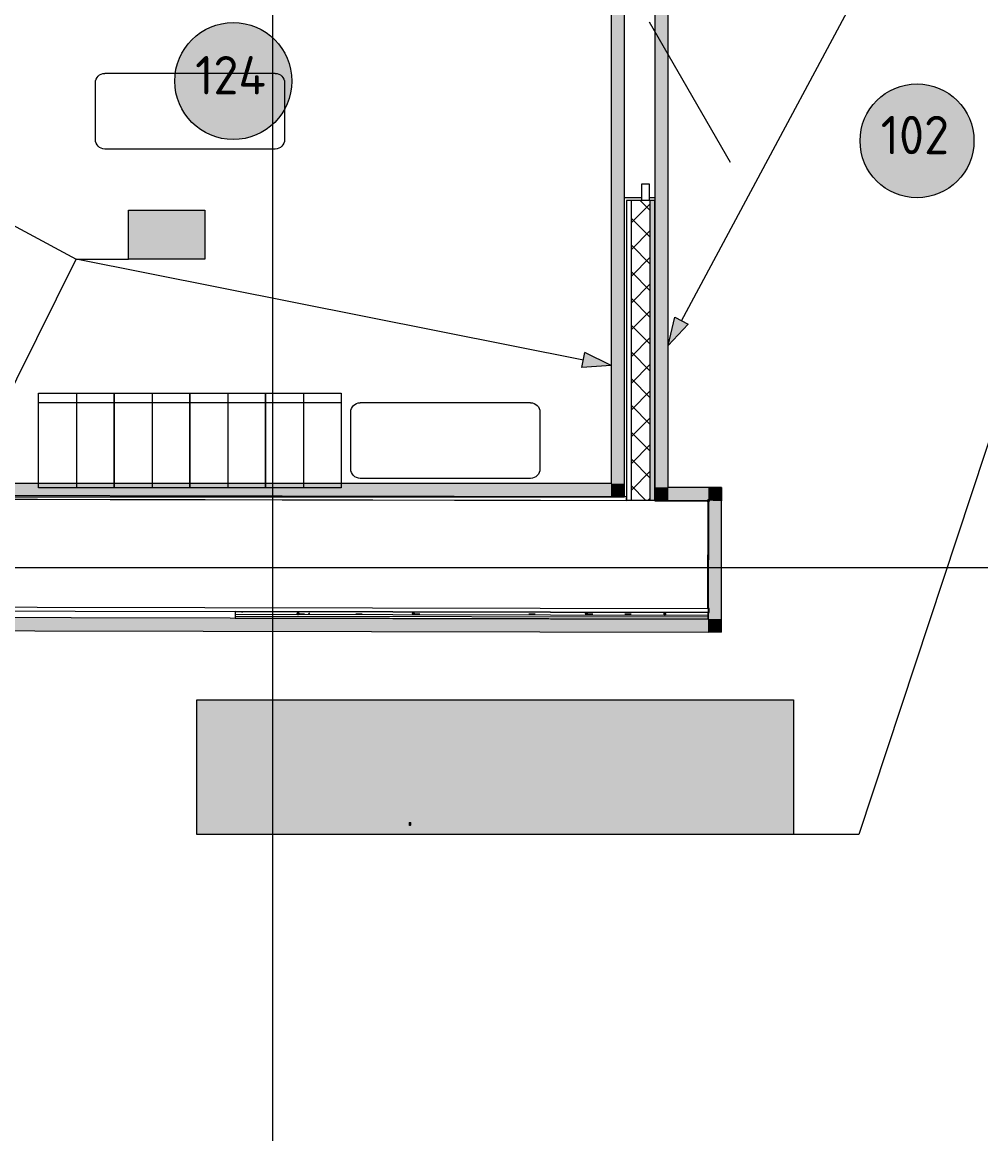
# Model space of a CAD drawing. Header units: millimetres. Extents: x -546 to 1681, y -650 to 1730.
# Drawn here: x 595.9 to 646.6, y 387.4 to 446.2 of the extents above; entities that cross this region are included whole.
import ezdxf

# ---------------------------------------------------------------- set-up
doc = ezdxf.new("R2010")
doc.units = ezdxf.units.MM

msp = doc.modelspace()

# ---------------------------------------------------------------- hatches: boundary and pattern name
at = {"true_color": 0xf1d696}
h = msp.add_hatch(color=41, dxfattribs=at)
h.dxf.hatch_style = 2
h.paths.add_polyline_path([(627.057, 460.766), (627.757, 460.766), (627.757, 421.798), (627.057, 421.798)])
h = msp.add_hatch(color=41, dxfattribs=at)
h.dxf.hatch_style = 2
h.paths.add_polyline_path([(629.377, 461.061), (630.077, 461.061), (630.077, 421.593), (629.377, 421.595)])
at = {"true_color": 0xffffff}
h = msp.add_hatch(color=7, dxfattribs=at)
edge = h.paths.add_edge_path()
edge.add_arc((607.087, 443.076), 3.093, 0, 360)
h = msp.add_hatch(color=7, dxfattribs=at)
edge = h.paths.add_edge_path()
edge.add_arc((643.227, 439.917), 3.012, 0, 360)
h = msp.add_hatch(color=7)
h.dxf.hatch_style = 2
h.paths.add_polyline_path([(629.127, 436.771), (629.377, 436.771), (629.377, 420.921), (629.127, 420.921)])
h = msp.add_hatch(color=7, dxfattribs=at)
h.dxf.hatch_style = 2
h.paths.add_polyline_path([(601.545, 436.245), (605.585, 436.245), (605.585, 433.657), (601.545, 433.657)])
h = msp.add_hatch(color=7, dxfattribs=at)
h.dxf.hatch_style = 2
h.paths.add_polyline_path([(601.545, 436.245), (605.585, 436.245), (605.585, 433.657), (601.545, 433.657)])
h = msp.add_hatch(color=7, dxfattribs=at)
h.dxf.hatch_style = 2
h.paths.add_polyline_path([(601.545, 436.245), (605.585, 436.245), (605.585, 433.657), (601.545, 433.657)])
at = {"true_color": 0x0077b0}
h = msp.add_hatch(color=144, dxfattribs=at)
h.paths.add_polyline_path([(602.754, 434.848), (602.754, 435.655), (602.725, 435.812), (602.636, 435.943), (602.507, 436.029), (602.351, 436.058), (602.194, 436.029), (602.063, 435.943), (601.976, 435.812), (601.947, 435.655), (601.947, 434.848), (601.976, 434.692), (602.063, 434.563), (602.194, 434.474), (602.351, 434.445), (602.507, 434.474), (602.636, 434.563), (602.725, 434.692)])
h.paths.add_polyline_path([(602.955, 434.848), (602.944, 434.727), (602.91, 434.615), (602.855, 434.512), (602.777, 434.419), (602.685, 434.341), (602.583, 434.287), (602.471, 434.255), (602.351, 434.244), (602.229, 434.255), (602.117, 434.287), (602.015, 434.341), (601.922, 434.419), (601.844, 434.512), (601.789, 434.615), (601.756, 434.727), (601.744, 434.848), (601.744, 435.655), (601.756, 435.777), (601.789, 435.888), (601.844, 435.991), (601.922, 436.084), (602.015, 436.162), (602.117, 436.217), (602.229, 436.251), (602.351, 436.262), (602.471, 436.251), (602.584, 436.218), (602.687, 436.163), (602.78, 436.087), (602.856, 435.993), (602.911, 435.89), (602.944, 435.777), (602.955, 435.655)])
h = msp.add_hatch(color=144, dxfattribs=at)
h.paths.add_polyline_path([(602.754, 434.848), (602.754, 435.655), (602.725, 435.812), (602.636, 435.943), (602.507, 436.029), (602.351, 436.058), (602.194, 436.029), (602.063, 435.943), (601.976, 435.812), (601.947, 435.655), (601.947, 434.848), (601.976, 434.692), (602.063, 434.563), (602.194, 434.474), (602.351, 434.445), (602.507, 434.474), (602.636, 434.563), (602.725, 434.692)])
h.paths.add_polyline_path([(602.955, 434.848), (602.944, 434.727), (602.91, 434.615), (602.855, 434.512), (602.777, 434.419), (602.685, 434.341), (602.583, 434.287), (602.471, 434.255), (602.351, 434.244), (602.229, 434.255), (602.117, 434.287), (602.015, 434.341), (601.922, 434.419), (601.844, 434.512), (601.789, 434.615), (601.756, 434.727), (601.744, 434.848), (601.744, 435.655), (601.756, 435.777), (601.789, 435.888), (601.844, 435.991), (601.922, 436.084), (602.015, 436.162), (602.117, 436.217), (602.229, 436.251), (602.351, 436.262), (602.471, 436.251), (602.584, 436.218), (602.687, 436.163), (602.78, 436.087), (602.856, 435.993), (602.911, 435.89), (602.944, 435.777), (602.955, 435.655)])
h = msp.add_hatch(color=144, dxfattribs=at)
h.paths.add_polyline_path([(602.754, 434.848), (602.754, 435.655), (602.725, 435.812), (602.636, 435.943), (602.507, 436.029), (602.351, 436.058), (602.194, 436.029), (602.063, 435.943), (601.976, 435.812), (601.947, 435.655), (601.947, 434.848), (601.976, 434.692), (602.063, 434.563), (602.194, 434.474), (602.351, 434.445), (602.507, 434.474), (602.636, 434.563), (602.725, 434.692)])
h.paths.add_polyline_path([(602.955, 434.848), (602.944, 434.727), (602.91, 434.615), (602.855, 434.512), (602.777, 434.419), (602.685, 434.341), (602.583, 434.287), (602.471, 434.255), (602.351, 434.244), (602.229, 434.255), (602.117, 434.287), (602.015, 434.341), (601.922, 434.419), (601.844, 434.512), (601.789, 434.615), (601.756, 434.727), (601.744, 434.848), (601.744, 435.655), (601.756, 435.777), (601.789, 435.888), (601.844, 435.991), (601.922, 436.084), (602.015, 436.162), (602.117, 436.217), (602.229, 436.251), (602.351, 436.262), (602.471, 436.251), (602.584, 436.218), (602.687, 436.163), (602.78, 436.087), (602.856, 435.993), (602.911, 435.89), (602.944, 435.777), (602.955, 435.655)])
h = msp.add_hatch(color=144, dxfattribs=at)
h.dxf.hatch_style = 2
h.paths.add_polyline_path([(605.177, 435.917), (604.946, 435.686), (604.875, 435.655), (604.799, 435.68), (604.774, 435.756), (604.802, 435.827), (605.197, 436.222), (605.238, 436.252), (605.279, 436.262), (605.355, 436.236), (605.38, 436.16), (605.38, 434.343), (605.355, 434.268), (605.279, 434.244), (605.203, 434.268), (605.177, 434.343)])
h = msp.add_hatch(color=144, dxfattribs=at)
h.dxf.hatch_style = 2
h.paths.add_polyline_path([(605.177, 435.917), (604.946, 435.686), (604.875, 435.655), (604.799, 435.68), (604.774, 435.756), (604.802, 435.827), (605.197, 436.222), (605.238, 436.252), (605.279, 436.262), (605.355, 436.236), (605.38, 436.16), (605.38, 434.343), (605.355, 434.268), (605.279, 434.244), (605.203, 434.268), (605.177, 434.343)])
h = msp.add_hatch(color=144, dxfattribs=at)
h.dxf.hatch_style = 2
h.paths.add_polyline_path([(605.177, 435.917), (604.946, 435.686), (604.875, 435.655), (604.799, 435.68), (604.774, 435.756), (604.802, 435.827), (605.197, 436.222), (605.238, 436.252), (605.279, 436.262), (605.355, 436.236), (605.38, 436.16), (605.38, 434.343), (605.355, 434.268), (605.279, 434.244), (605.203, 434.268), (605.177, 434.343)])
h = msp.add_hatch(color=144, dxfattribs=at)
h.dxf.hatch_style = 2
h.paths.add_polyline_path([(604.268, 434.746), (603.461, 434.746), (603.385, 434.772), (603.359, 434.848), (603.385, 434.924), (603.461, 434.949), (604.268, 434.949), (604.344, 434.924), (604.369, 434.848), (604.344, 434.772)])
h = msp.add_hatch(color=144, dxfattribs=at)
h.dxf.hatch_style = 2
h.paths.add_polyline_path([(604.268, 434.746), (603.461, 434.746), (603.385, 434.772), (603.359, 434.848), (603.385, 434.924), (603.461, 434.949), (604.268, 434.949), (604.344, 434.924), (604.369, 434.848), (604.344, 434.772)])
h = msp.add_hatch(color=144, dxfattribs=at)
h.dxf.hatch_style = 2
h.paths.add_polyline_path([(604.268, 434.746), (603.461, 434.746), (603.385, 434.772), (603.359, 434.848), (603.385, 434.924), (603.461, 434.949), (604.268, 434.949), (604.344, 434.924), (604.369, 434.848), (604.344, 434.772)])
h = msp.add_hatch(color=144, dxfattribs=at)
h.dxf.hatch_style = 2
h.paths.add_polyline_path([(630.077, 429.094), (630.429, 430.598), (631.135, 430.221)])
h = msp.add_hatch(color=144, dxfattribs=at)
h.dxf.hatch_style = 2
h.paths.add_polyline_path([(627.057, 428.038), (625.515, 427.937), (625.671, 428.721)])
at = {"true_color": 0xf1d696}
h = msp.add_hatch(color=41, dxfattribs=at)
h.dxf.hatch_style = 2
h.paths.add_polyline_path([(627.057, 421.798), (627.057, 421.098), (582.077, 421.098), (582.077, 421.798)])
h = msp.add_hatch(color=41, dxfattribs=at)
h.dxf.hatch_style = 2
h.paths.add_polyline_path([(627.057, 421.798), (627.757, 421.798), (627.757, 421.098)])
h = msp.add_hatch(color=41, dxfattribs=at)
h.dxf.hatch_style = 2
h.paths.add_polyline_path([(627.057, 421.098), (627.057, 421.798), (627.757, 421.098)])
h = msp.add_hatch(color=41, dxfattribs=at)
h.dxf.hatch_style = 2
h.paths.add_polyline_path([(629.379, 420.896), (629.377, 421.595), (630.077, 421.593)])
h = msp.add_hatch(color=41, dxfattribs=at)
h.dxf.hatch_style = 2
h.paths.add_polyline_path([(630.077, 421.593), (630.077, 420.893), (629.377, 420.895)])
h = msp.add_hatch(color=41, dxfattribs=at)
h.dxf.hatch_style = 2
h.paths.add_polyline_path([(632.201, 421.589), (632.199, 420.889), (630.077, 420.893), (630.077, 421.593)])
h = msp.add_hatch(color=41, dxfattribs=at)
h.dxf.hatch_style = 2
h.paths.add_polyline_path([(632.201, 421.589), (632.901, 421.587), (632.199, 420.889)])
h = msp.add_hatch(color=41, dxfattribs=at)
h.dxf.hatch_style = 2
h.paths.add_polyline_path([(632.199, 420.889), (632.901, 421.587), (632.899, 420.887)])
h = msp.add_hatch(color=7)
h.dxf.hatch_style = 2
h.paths.add_polyline_path([(632.189, 420.979), (632.125, 420.953), (632.099, 420.889), (632.125, 420.826), (632.189, 420.799), (632.199, 420.799), (632.263, 420.826), (632.289, 420.889), (632.263, 420.953), (632.199, 420.979)])
h = msp.add_hatch(color=41, dxfattribs=at)
h.dxf.hatch_style = 2
h.paths.add_polyline_path([(632.887, 414.638), (632.187, 414.639), (632.199, 420.889), (632.899, 420.887)])
at = {"true_color": 0x800080}
h = msp.add_hatch(color=216, dxfattribs=at)
h.dxf.hatch_style = 2
h.paths.add_polyline_path([(463.788, 414.281), (463.787, 414.981), (632.187, 414.639), (632.186, 413.939)])
h = msp.add_hatch(color=7)
h.dxf.hatch_style = 2
h.paths.add_polyline_path([(610.509, 415.011), (610.445, 414.985), (610.419, 414.921), (610.445, 414.858), (610.509, 414.831), (610.572, 414.858), (610.599, 414.921), (610.572, 414.985)])
h = msp.add_hatch(color=7)
h.dxf.hatch_style = 2
h.paths.add_polyline_path([(610.509, 415.011), (610.445, 414.985), (610.419, 414.921), (610.445, 414.858), (610.509, 414.831), (610.572, 414.858), (610.599, 414.921), (610.572, 414.985)])
h = msp.add_hatch(color=7)
h.dxf.hatch_style = 2
h.paths.add_polyline_path([(616.605, 415.011), (616.541, 414.985), (616.515, 414.921), (616.541, 414.858), (616.605, 414.831), (616.669, 414.858), (616.695, 414.921), (616.669, 414.985)])
h = msp.add_hatch(color=7)
h.dxf.hatch_style = 2
h.paths.add_polyline_path([(625.749, 415.011), (625.685, 414.985), (625.659, 414.921), (625.685, 414.858), (625.749, 414.831), (625.813, 414.858), (625.839, 414.921), (625.813, 414.985)])
h = msp.add_hatch(color=7)
h.dxf.hatch_style = 2
h.paths.add_polyline_path([(629.897, 414.977), (629.833, 414.951), (629.807, 414.887), (629.833, 414.824), (629.897, 414.797), (629.961, 414.824), (629.987, 414.887), (629.961, 414.951)])
h = msp.add_hatch(color=216, dxfattribs=at)
h.dxf.hatch_style = 2
h.paths.add_polyline_path([(632.187, 414.639), (632.885, 413.938), (632.186, 413.939)])
h = msp.add_hatch(color=216, dxfattribs=at)
h.dxf.hatch_style = 2
h.paths.add_polyline_path([(632.887, 414.638), (632.885, 413.938), (632.187, 414.639)])
at = {"true_color": 0xffffff}
h = msp.add_hatch(color=7, dxfattribs=at)
h.dxf.hatch_style = 2
h.paths.add_polyline_path([(605.153, 410.375), (636.696, 410.375), (636.696, 403.257), (605.153, 403.257)])
at = {"true_color": 0x0077b0}
h = msp.add_hatch(color=144, dxfattribs=at)
h.dxf.hatch_style = 2
h.paths.add_polyline_path([(630.94, 410.393), (631.95, 410.393), (632.024, 410.367), (632.049, 410.291), (632.049, 408.473), (632.024, 408.399), (631.95, 408.375), (631.874, 408.399), (631.848, 408.473), (631.848, 410.189), (631.041, 410.189), (631.041, 408.473), (631.016, 408.399), (630.94, 408.375), (630.863, 408.399), (630.838, 408.473), (630.838, 410.291), (630.863, 410.367)])
h = msp.add_hatch(color=144, dxfattribs=at)
h.dxf.hatch_style = 2
h.paths.add_polyline_path([(632.453, 408.473), (632.453, 410.291), (632.479, 410.367), (632.555, 410.393), (632.631, 410.367), (632.656, 410.291), (632.656, 409.585), (633.463, 409.585), (633.463, 410.291), (633.489, 410.367), (633.565, 410.393), (633.639, 410.367), (633.664, 410.291), (633.664, 408.473), (633.639, 408.399), (633.565, 408.375), (633.489, 408.399), (633.463, 408.473), (633.463, 409.382), (632.656, 409.382), (632.656, 408.473), (632.631, 408.399), (632.555, 408.375), (632.479, 408.399)])
h = msp.add_hatch(color=144, dxfattribs=at)
h.dxf.hatch_style = 2
h.paths.add_polyline_path([(636.276, 410.195), (635.692, 410.195), (635.692, 410.082), (635.667, 410.008), (635.596, 409.983), (635.517, 410.009), (635.492, 410.085), (635.495, 410.297), (635.52, 410.373), (635.596, 410.398), (636.404, 410.398), (636.477, 410.373), (636.505, 410.299), (636.499, 410.274), (636.096, 408.456), (636.064, 408.398), (636, 408.377), (635.924, 408.403), (635.898, 408.479), (635.898, 408.501)])
h = msp.add_hatch(color=144, dxfattribs=at)
h.dxf.hatch_style = 2
h.paths.add_polyline_path([(634.977, 408.877), (634.17, 408.877), (634.094, 408.902), (634.069, 408.979), (634.094, 409.055), (634.17, 409.08), (634.977, 409.08), (635.053, 409.055), (635.079, 408.979), (635.053, 408.902)])
h = msp.add_hatch(color=144, dxfattribs=at)
h.paths.add_polyline_path([(623.882, 407.4), (623.882, 406.189), (623.853, 406.032), (623.764, 405.901), (623.633, 405.814), (623.479, 405.785), (623.276, 405.785), (623.119, 405.814), (622.991, 405.901), (622.902, 406.032), (622.872, 406.189), (622.872, 406.793), (622.902, 406.95), (622.991, 407.081), (623.12, 407.167), (623.276, 407.196), (623.679, 407.196), (623.679, 407.4), (623.665, 407.478), (623.623, 407.544), (623.557, 407.585), (623.479, 407.6), (623.174, 407.6), (623.1, 407.625), (623.075, 407.701), (623.1, 407.778), (623.174, 407.803), (623.479, 407.803), (623.635, 407.774), (623.764, 407.685), (623.853, 407.556)])
h.paths.add_polyline_path([(623.679, 406.189), (623.679, 406.993), (623.276, 406.993), (623.197, 406.979), (623.132, 406.937), (623.09, 406.871), (623.075, 406.793), (623.075, 406.189), (623.09, 406.112), (623.135, 406.045), (623.2, 406), (623.276, 405.986), (623.479, 405.986), (623.556, 406), (623.62, 406.045), (623.664, 406.111)])
h = msp.add_hatch(color=144, dxfattribs=at)
h.paths.add_polyline_path([(612.398, 406.287), (612.398, 406.691), (612.407, 406.793), (612.435, 406.886), (612.48, 406.972), (612.545, 407.05), (612.623, 407.114), (612.708, 407.16), (612.802, 407.187), (612.903, 407.196), (613.098, 407.16), (613.262, 407.052), (613.326, 406.975), (613.372, 406.889), (613.399, 406.795), (613.408, 406.691), (613.408, 406.287), (613.399, 406.187), (613.371, 406.095), (613.324, 406.01), (613.259, 405.932), (613.182, 405.867), (613.097, 405.822), (613.004, 405.794), (612.903, 405.785), (612.802, 405.794), (612.708, 405.822), (612.623, 405.867), (612.545, 405.932), (612.48, 406.01), (612.435, 406.095), (612.407, 406.187)])
h.paths.add_polyline_path([(613.205, 406.29), (613.205, 406.694), (613.184, 406.81), (613.118, 406.909), (613.02, 406.974), (612.903, 406.996), (612.786, 406.974), (612.689, 406.909), (612.623, 406.81), (612.601, 406.694), (612.601, 406.29), (612.623, 406.173), (612.689, 406.076), (612.786, 406.009), (612.903, 405.986), (613.02, 406.009), (613.118, 406.076), (613.184, 406.174)])
h = msp.add_hatch(color=144, dxfattribs=at)
h.dxf.hatch_style = 2
h.paths.add_polyline_path([(613.914, 407.196), (614.823, 407.196), (614.978, 407.167), (615.108, 407.081), (615.197, 406.95), (615.227, 406.793), (615.227, 405.884), (615.201, 405.809), (615.125, 405.785), (615.048, 405.809), (615.023, 405.884), (615.023, 406.793), (615.009, 406.871), (614.967, 406.937), (614.901, 406.98), (614.823, 406.993), (614.62, 406.993), (614.62, 405.884), (614.594, 405.809), (614.518, 405.785), (614.444, 405.809), (614.419, 405.884), (614.419, 406.993), (614.016, 406.993), (614.016, 405.884), (613.99, 405.809), (613.914, 405.785), (613.838, 405.809), (613.813, 405.884), (613.813, 407.098), (613.838, 407.171)])
h = msp.add_hatch(color=144, dxfattribs=at)
h.dxf.hatch_style = 2
h.paths.add_polyline_path([(616.322, 405.884), (616.322, 407.098), (616.348, 407.171), (616.424, 407.196), (616.929, 407.196), (617.083, 407.167), (617.214, 407.081), (617.303, 406.95), (617.332, 406.793), (617.332, 405.884), (617.307, 405.809), (617.231, 405.785), (617.155, 405.809), (617.129, 405.884), (617.129, 406.793), (617.115, 406.871), (617.072, 406.937), (617.007, 406.98), (616.929, 406.993), (616.525, 406.993), (616.525, 405.884), (616.5, 405.809), (616.424, 405.785), (616.348, 405.809)])
h = msp.add_hatch(color=144, dxfattribs=at)
h.paths.add_polyline_path([(617.737, 406.287), (617.737, 406.691), (617.746, 406.793), (617.773, 406.886), (617.819, 406.972), (617.883, 407.05), (617.961, 407.114), (618.046, 407.16), (618.14, 407.187), (618.242, 407.196), (618.437, 407.16), (618.6, 407.052), (618.664, 406.975), (618.71, 406.889), (618.737, 406.795), (618.746, 406.691), (618.746, 406.287), (618.737, 406.187), (618.709, 406.095), (618.662, 406.01), (618.597, 405.932), (618.52, 405.867), (618.435, 405.822), (618.342, 405.794), (618.242, 405.785), (618.14, 405.794), (618.046, 405.822), (617.961, 405.867), (617.883, 405.932), (617.819, 406.01), (617.773, 406.095), (617.746, 406.187)])
h.paths.add_polyline_path([(618.544, 406.29), (618.544, 406.694), (618.522, 406.81), (618.456, 406.909), (618.358, 406.974), (618.242, 406.996), (618.125, 406.974), (618.027, 406.909), (617.961, 406.81), (617.939, 406.694), (617.939, 406.29), (617.961, 406.173), (618.027, 406.076), (618.125, 406.009), (618.242, 405.986), (618.358, 406.009), (618.456, 406.076), (618.522, 406.174)])
h = msp.add_hatch(color=144, dxfattribs=at)
h.dxf.hatch_style = 2
h.paths.add_polyline_path([(619.656, 407.196), (620.059, 407.196), (620.135, 407.171), (620.161, 407.098), (620.161, 405.884), (620.135, 405.809), (620.059, 405.785), (619.983, 405.809), (619.958, 405.884), (619.958, 406.993), (619.726, 406.993), (619.345, 405.853), (619.312, 405.802), (619.252, 405.785), (619.176, 405.811), (619.151, 405.887), (619.156, 405.918), (619.554, 407.115), (619.595, 407.177)])
h = msp.add_hatch(color=144, dxfattribs=at)
h.paths.add_polyline_path([(621.372, 406.993), (620.969, 406.993), (620.89, 406.979), (620.825, 406.937), (620.783, 406.871), (620.768, 406.793), (620.768, 406.189), (620.783, 406.112), (620.828, 406.045), (620.893, 406), (620.969, 405.986), (621.172, 405.986), (621.249, 406), (621.313, 406.045), (621.357, 406.111), (621.372, 406.189)])
h.paths.add_polyline_path([(621.776, 405.884), (621.751, 405.809), (621.677, 405.785), (621.547, 405.811), (621.445, 405.889), (621.32, 405.811), (621.172, 405.785), (620.969, 405.785), (620.812, 405.814), (620.684, 405.901), (620.595, 406.031), (620.565, 406.189), (620.565, 406.793), (620.595, 406.95), (620.684, 407.081), (620.812, 407.167), (620.969, 407.196), (621.474, 407.196), (621.55, 407.171), (621.575, 407.098), (621.575, 406.087), (621.601, 406.011), (621.677, 405.986), (621.751, 405.96)])
h = msp.add_hatch(color=144, dxfattribs=at)
h.paths.add_polyline_path([(624.287, 406.287), (624.287, 406.691), (624.296, 406.793), (624.323, 406.886), (624.369, 406.972), (624.433, 407.05), (624.511, 407.114), (624.596, 407.16), (624.69, 407.187), (624.792, 407.196), (624.987, 407.16), (625.15, 407.052), (625.214, 406.975), (625.26, 406.889), (625.287, 406.795), (625.296, 406.691), (625.296, 406.287), (625.287, 406.187), (625.259, 406.095), (625.212, 406.01), (625.147, 405.932), (625.07, 405.867), (624.985, 405.822), (624.892, 405.794), (624.792, 405.785), (624.69, 405.794), (624.596, 405.822), (624.511, 405.867), (624.433, 405.932), (624.369, 406.01), (624.323, 406.095), (624.296, 406.187)])
h.paths.add_polyline_path([(625.094, 406.29), (625.094, 406.694), (625.072, 406.81), (625.006, 406.909), (624.908, 406.974), (624.792, 406.996), (624.675, 406.974), (624.577, 406.909), (624.511, 406.81), (624.489, 406.694), (624.489, 406.29), (624.511, 406.173), (624.577, 406.076), (624.675, 406.009), (624.792, 405.986), (624.908, 406.009), (625.006, 406.076), (625.072, 406.174)])
h = msp.add_hatch(color=144, dxfattribs=at)
h.dxf.hatch_style = 2
h.paths.add_polyline_path([(626.392, 405.884), (626.392, 407.098), (626.417, 407.171), (626.494, 407.196), (626.998, 407.196), (627.153, 407.167), (627.283, 407.081), (627.372, 406.95), (627.402, 406.793), (627.402, 405.884), (627.377, 405.809), (627.301, 405.785), (627.224, 405.809), (627.199, 405.884), (627.199, 406.793), (627.185, 406.871), (627.142, 406.937), (627.077, 406.98), (626.998, 406.993), (626.595, 406.993), (626.595, 405.884), (626.57, 405.809), (626.494, 405.785), (626.417, 405.809)])
h = msp.add_hatch(color=144, dxfattribs=at)
h.paths.add_polyline_path([(627.806, 406.287), (627.806, 406.691), (627.815, 406.793), (627.843, 406.886), (627.889, 406.972), (627.953, 407.05), (628.031, 407.114), (628.116, 407.16), (628.21, 407.187), (628.311, 407.196), (628.506, 407.16), (628.67, 407.052), (628.734, 406.975), (628.78, 406.889), (628.807, 406.795), (628.816, 406.691), (628.816, 406.287), (628.807, 406.187), (628.779, 406.095), (628.732, 406.01), (628.667, 405.932), (628.59, 405.867), (628.505, 405.822), (628.412, 405.794), (628.311, 405.785), (628.21, 405.794), (628.116, 405.822), (628.031, 405.867), (627.953, 405.932), (627.889, 406.01), (627.843, 406.095), (627.815, 406.187)])
h.paths.add_polyline_path([(628.613, 406.29), (628.613, 406.694), (628.592, 406.81), (628.526, 406.909), (628.428, 406.974), (628.311, 406.996), (628.194, 406.974), (628.097, 406.909), (628.031, 406.81), (628.009, 406.694), (628.009, 406.29), (628.031, 406.173), (628.097, 406.076), (628.194, 406.009), (628.311, 405.986), (628.428, 406.009), (628.526, 406.076), (628.592, 406.174)])
h = msp.add_hatch(color=144, dxfattribs=at)
h.dxf.hatch_style = 2
h.paths.add_polyline_path([(629.322, 407.196), (630.231, 407.196), (630.386, 407.167), (630.516, 407.081), (630.605, 406.95), (630.635, 406.793), (630.635, 405.884), (630.609, 405.809), (630.533, 405.785), (630.457, 405.809), (630.431, 405.884), (630.431, 406.793), (630.417, 406.871), (630.375, 406.937), (630.309, 406.98), (630.231, 406.993), (630.028, 406.993), (630.028, 405.884), (630.002, 405.809), (629.926, 405.785), (629.852, 405.809), (629.827, 405.884), (629.827, 406.993), (629.424, 406.993), (629.424, 405.884), (629.398, 405.809), (629.322, 405.785), (629.246, 405.809), (629.221, 405.884), (629.221, 407.098), (629.246, 407.171)])
h = msp.add_hatch(color=144, dxfattribs=at)
h.paths.add_polyline_path([(631.039, 406.287), (631.039, 406.691), (631.048, 406.793), (631.075, 406.886), (631.121, 406.972), (631.185, 407.05), (631.263, 407.114), (631.349, 407.16), (631.442, 407.187), (631.544, 407.196), (631.739, 407.16), (631.902, 407.052), (631.967, 406.975), (632.012, 406.889), (632.04, 406.795), (632.049, 406.691), (632.049, 406.287), (632.039, 406.187), (632.011, 406.095), (631.964, 406.01), (631.899, 405.932), (631.823, 405.867), (631.737, 405.822), (631.644, 405.794), (631.544, 405.785), (631.442, 405.794), (631.349, 405.822), (631.263, 405.867), (631.185, 405.932), (631.121, 406.01), (631.075, 406.095), (631.048, 406.187)])
h.paths.add_polyline_path([(631.846, 406.29), (631.846, 406.694), (631.824, 406.81), (631.758, 406.909), (631.661, 406.974), (631.544, 406.996), (631.427, 406.974), (631.329, 406.909), (631.263, 406.81), (631.242, 406.694), (631.242, 406.29), (631.263, 406.173), (631.329, 406.076), (631.427, 406.009), (631.544, 405.986), (631.661, 406.009), (631.758, 406.076), (631.824, 406.174)])
h = msp.add_hatch(color=144, dxfattribs=at)
h.dxf.hatch_style = 2
h.paths.add_polyline_path([(632.958, 407.196), (633.362, 407.196), (633.438, 407.171), (633.463, 407.098), (633.463, 405.884), (633.438, 405.809), (633.362, 405.785), (633.285, 405.809), (633.26, 405.884), (633.26, 406.993), (633.029, 406.993), (632.648, 405.853), (632.614, 405.802), (632.555, 405.785), (632.478, 405.811), (632.453, 405.887), (632.459, 405.918), (632.857, 407.115), (632.897, 407.177)])
h = msp.add_hatch(color=144, dxfattribs=at)
h.dxf.hatch_style = 2
h.paths.add_polyline_path([(634.07, 406.533), (634.705, 407.168), (634.736, 407.19), (634.776, 407.196), (634.852, 407.171), (634.877, 407.098), (634.846, 407.027), (634.403, 406.581), (634.858, 405.943), (634.877, 405.884), (634.852, 405.809), (634.776, 405.785), (634.727, 405.796), (634.691, 405.828), (634.257, 406.437), (634.07, 406.248), (634.07, 405.884), (634.045, 405.809), (633.969, 405.785), (633.893, 405.809), (633.867, 405.884), (633.867, 407.098), (633.893, 407.171), (633.969, 407.196), (634.045, 407.171), (634.07, 407.098)])
h = msp.add_hatch(color=144, dxfattribs=at)
h.paths.add_polyline_path([(636.089, 406.993), (635.685, 406.993), (635.607, 406.979), (635.541, 406.937), (635.499, 406.871), (635.485, 406.793), (635.485, 406.189), (635.499, 406.112), (635.544, 406.045), (635.609, 406), (635.685, 405.986), (635.888, 405.986), (635.965, 406), (636.029, 406.045), (636.074, 406.111), (636.089, 406.189)])
h.paths.add_polyline_path([(636.492, 405.884), (636.467, 405.809), (636.394, 405.785), (636.264, 405.811), (636.162, 405.889), (636.037, 405.811), (635.888, 405.785), (635.685, 405.785), (635.529, 405.814), (635.4, 405.901), (635.311, 406.031), (635.282, 406.189), (635.282, 406.793), (635.311, 406.95), (635.4, 407.081), (635.529, 407.167), (635.685, 407.196), (636.19, 407.196), (636.266, 407.171), (636.292, 407.098), (636.292, 406.087), (636.317, 406.011), (636.394, 405.986), (636.467, 405.96)])
h = msp.add_hatch(color=144, dxfattribs=at)
h.paths.add_polyline_path([(608.638, 404.681), (608.73, 404.736), (608.814, 404.755), (608.859, 404.769), (608.9, 404.808), (608.931, 404.858), (608.94, 404.907), (608.929, 404.966), (608.896, 405.015), (608.847, 405.048), (608.788, 405.058), (608.73, 405.047), (608.68, 405.015), (608.649, 404.966), (608.638, 404.907)])
h.paths.add_polyline_path([(609.015, 404.725), (609.109, 404.668), (609.182, 404.586), (609.228, 404.486), (609.243, 404.378), (609.243, 404.074), (609.215, 403.928), (609.131, 403.807), (609.01, 403.724), (608.864, 403.697), (608.718, 403.724), (608.595, 403.807), (608.513, 403.929), (608.486, 404.074), (608.486, 404.907), (608.508, 405.025), (608.574, 405.123), (608.672, 405.188), (608.788, 405.21), (608.906, 405.188), (609.004, 405.121), (609.069, 405.025), (609.091, 404.907), (609.072, 404.805)])
h.paths.add_polyline_path([(609.091, 404.075), (609.091, 404.378), (609.075, 404.465), (609.025, 404.539), (608.952, 404.589), (608.864, 404.605), (608.777, 404.589), (608.703, 404.539), (608.654, 404.465), (608.638, 404.378), (608.638, 404.075), (608.654, 403.987), (608.703, 403.915), (608.777, 403.864), (608.864, 403.847), (608.952, 403.864), (609.025, 403.915), (609.075, 403.988)])
h = msp.add_hatch(color=144, dxfattribs=at)
h.paths.add_polyline_path([(623.45, 404.681), (623.542, 404.736), (623.626, 404.755), (623.672, 404.769), (623.713, 404.808), (623.743, 404.858), (623.753, 404.907), (623.742, 404.966), (623.709, 405.015), (623.66, 405.048), (623.601, 405.058), (623.542, 405.047), (623.493, 405.015), (623.461, 404.966), (623.45, 404.907)])
h.paths.add_polyline_path([(623.827, 404.725), (623.921, 404.668), (623.994, 404.586), (624.04, 404.486), (624.055, 404.378), (624.055, 404.074), (624.027, 403.928), (623.944, 403.807), (623.822, 403.724), (623.677, 403.697), (623.531, 403.724), (623.408, 403.807), (623.325, 403.929), (623.298, 404.074), (623.298, 404.907), (623.32, 405.025), (623.387, 405.123), (623.484, 405.188), (623.601, 405.21), (623.718, 405.188), (623.816, 405.121), (623.881, 405.025), (623.903, 404.907), (623.884, 404.805)])
h.paths.add_polyline_path([(623.903, 404.075), (623.903, 404.378), (623.887, 404.465), (623.838, 404.539), (623.764, 404.589), (623.677, 404.605), (623.589, 404.589), (623.516, 404.539), (623.467, 404.465), (623.45, 404.378), (623.45, 404.075), (623.467, 403.987), (623.516, 403.915), (623.589, 403.864), (623.677, 403.847), (623.764, 403.864), (623.838, 403.915), (623.887, 403.988)])
h = msp.add_hatch(color=144, dxfattribs=at)
h.dxf.hatch_style = 2
h.paths.add_polyline_path([(605.303, 403.771), (605.303, 404.681), (605.322, 404.736), (605.379, 404.755), (605.758, 404.755), (605.874, 404.733), (605.972, 404.669), (606.039, 404.57), (606.061, 404.452), (606.061, 403.771), (606.042, 403.715), (605.985, 403.697), (605.928, 403.715), (605.908, 403.771), (605.908, 404.452), (605.898, 404.511), (605.866, 404.561), (605.817, 404.593), (605.758, 404.603), (605.455, 404.603), (605.455, 403.771), (605.436, 403.715), (605.379, 403.697), (605.322, 403.715)])
h = msp.add_hatch(color=144, dxfattribs=at)
h.paths.add_polyline_path([(606.364, 404.681), (606.383, 404.736), (606.44, 404.755), (606.819, 404.755), (606.936, 404.733), (607.033, 404.669), (607.099, 404.57), (607.121, 404.452), (607.121, 403.999), (607.099, 403.882), (607.033, 403.783), (606.936, 403.718), (606.819, 403.697), (606.516, 403.697), (606.516, 403.316), (606.497, 403.26), (606.44, 403.241), (606.383, 403.26), (606.364, 403.316)])
h.paths.add_polyline_path([(606.516, 404.603), (606.516, 403.847), (606.819, 403.847), (606.877, 403.858), (606.925, 403.891), (606.958, 403.941), (606.969, 403.999), (606.969, 404.452), (606.958, 404.511), (606.927, 404.561), (606.878, 404.593), (606.819, 404.603)])
h = msp.add_hatch(color=144, dxfattribs=at)
h.dxf.hatch_style = 2
h.paths.add_polyline_path([(608.182, 404.681), (608.182, 403.771), (608.163, 403.715), (608.106, 403.697), (607.728, 403.697), (607.61, 403.718), (607.514, 403.783), (607.447, 403.881), (607.425, 403.999), (607.425, 404.681), (607.444, 404.736), (607.501, 404.755), (607.558, 404.736), (607.577, 404.681), (607.577, 403.999), (607.588, 403.941), (607.622, 403.891), (607.671, 403.858), (607.728, 403.847), (608.03, 403.847), (608.03, 404.681), (608.049, 404.736), (608.106, 404.755), (608.163, 404.736)])
h = msp.add_hatch(color=144, dxfattribs=at)
h.paths.add_polyline_path([(609.815, 404.152), (609.709, 404.184), (609.623, 404.251), (609.566, 404.344), (609.547, 404.452), (609.569, 404.57), (609.635, 404.669), (609.732, 404.733), (609.849, 404.755), (610.228, 404.755), (610.285, 404.736), (610.304, 404.681), (610.304, 403.771), (610.285, 403.715), (610.228, 403.697), (610.171, 403.715), (610.152, 403.771), (610.152, 404.15), (609.999, 404.15), (609.684, 403.727), (609.657, 403.704), (609.623, 403.697), (609.566, 403.715), (609.547, 403.771), (609.561, 403.817)])
h.paths.add_polyline_path([(609.699, 404.452), (609.71, 404.395), (609.743, 404.344), (609.792, 404.311), (609.849, 404.3), (610.152, 404.3), (610.152, 404.603), (609.849, 404.603), (609.79, 404.592), (609.741, 404.561), (609.71, 404.511)])
h = msp.add_hatch(color=144, dxfattribs=at)
h.dxf.hatch_style = 2
h.paths.add_polyline_path([(611.137, 403.999), (611.127, 404.063), (611.096, 404.11), (611.007, 404.15), (610.91, 404.15), (610.857, 404.173), (610.834, 404.226), (610.857, 404.281), (610.931, 404.304), (610.954, 404.304), (610.979, 404.302), (611.047, 404.313), (611.096, 404.347), (611.127, 404.394), (611.137, 404.452), (611.126, 404.511), (611.094, 404.561), (611.045, 404.593), (610.986, 404.603), (610.91, 404.603), (610.84, 404.593), (610.755, 404.564), (610.686, 404.536), (610.664, 404.526), (610.624, 404.554), (610.607, 404.607), (610.639, 404.664), (610.732, 404.715), (610.827, 404.745), (610.91, 404.755), (610.986, 404.755), (611.104, 404.733), (611.202, 404.669), (611.267, 404.57), (611.289, 404.452), (611.263, 404.316), (611.185, 404.226), (611.263, 404.136), (611.289, 403.999), (611.267, 403.882), (611.202, 403.783), (611.104, 403.718), (610.986, 403.697), (610.91, 403.697), (610.825, 403.706), (610.73, 403.735), (610.638, 403.786), (610.607, 403.845), (610.624, 403.898), (610.666, 403.926), (610.691, 403.916), (610.757, 403.887), (610.84, 403.857), (610.91, 403.847), (610.986, 403.847), (611.045, 403.858), (611.094, 403.891), (611.126, 403.941)])
h = msp.add_hatch(color=144, dxfattribs=at)
h.dxf.hatch_style = 2
h.paths.add_polyline_path([(611.744, 404.258), (612.22, 404.734), (612.273, 404.755), (612.33, 404.736), (612.349, 404.681), (612.326, 404.628), (611.994, 404.294), (612.334, 403.815), (612.349, 403.771), (612.33, 403.715), (612.273, 403.697), (612.21, 403.729), (611.884, 404.186), (611.744, 404.044), (611.744, 403.771), (611.725, 403.715), (611.668, 403.697), (611.611, 403.715), (611.592, 403.771), (611.592, 404.681), (611.611, 404.736), (611.668, 404.755), (611.725, 404.736), (611.744, 404.681)])
h = msp.add_hatch(color=144, dxfattribs=at)
h.dxf.hatch_style = 2
h.paths.add_polyline_path([(613.258, 403.542), (613.258, 403.697), (612.955, 403.697), (612.838, 403.718), (612.742, 403.783), (612.675, 403.882), (612.653, 403.999), (612.653, 404.681), (612.672, 404.736), (612.729, 404.755), (612.786, 404.736), (612.805, 404.681), (612.805, 403.999), (612.816, 403.941), (612.85, 403.891), (612.899, 403.858), (612.955, 403.847), (613.258, 403.847), (613.258, 404.681), (613.277, 404.736), (613.334, 404.755), (613.391, 404.736), (613.41, 404.681), (613.41, 403.545), (613.388, 403.427), (613.324, 403.329), (613.227, 403.264), (613.11, 403.241), (612.805, 403.241), (612.748, 403.261), (612.729, 403.318), (612.752, 403.371), (612.805, 403.394), (613.108, 403.394), (613.166, 403.404), (613.216, 403.437), (613.247, 403.484)])
h = msp.add_hatch(color=144, dxfattribs=at)
h.dxf.hatch_style = 2
h.paths.add_polyline_path([(614.383, 404.452), (614.383, 403.999), (614.394, 403.941), (614.427, 403.891), (614.476, 403.858), (614.533, 403.847), (614.76, 403.847), (614.817, 403.828), (614.836, 403.771), (614.817, 403.715), (614.76, 403.697), (614.533, 403.697), (614.416, 403.718), (614.319, 403.783), (614.253, 403.881), (614.231, 403.999), (614.231, 404.452), (614.253, 404.57), (614.319, 404.669), (614.416, 404.733), (614.533, 404.755), (614.76, 404.755), (614.817, 404.736), (614.836, 404.679), (614.817, 404.622), (614.76, 404.603), (614.533, 404.603), (614.475, 404.592), (614.425, 404.561), (614.394, 404.511)])
h = msp.add_hatch(color=144, dxfattribs=at)
h.dxf.hatch_style = 2
h.paths.add_polyline_path([(615.594, 404.074), (615.291, 404.463), (615.291, 403.771), (615.272, 403.715), (615.215, 403.697), (615.158, 403.715), (615.139, 403.771), (615.139, 404.681), (615.158, 404.736), (615.215, 404.755), (615.253, 404.744), (615.291, 404.709), (615.594, 404.319), (615.896, 404.709), (615.935, 404.744), (615.973, 404.755), (616.028, 404.736), (616.047, 404.681), (616.047, 403.771), (616.028, 403.715), (615.973, 403.697), (615.915, 403.715), (615.896, 403.771), (615.896, 404.463)])
h = msp.add_hatch(color=144, dxfattribs=at)
h.dxf.hatch_style = 2
h.paths.add_polyline_path([(617.477, 404.452), (617.477, 403.999), (617.488, 403.941), (617.522, 403.891), (617.571, 403.858), (617.628, 403.847), (617.854, 403.847), (617.911, 403.828), (617.93, 403.771), (617.911, 403.715), (617.854, 403.697), (617.628, 403.697), (617.51, 403.718), (617.414, 403.783), (617.347, 403.881), (617.325, 403.999), (617.325, 404.452), (617.347, 404.57), (617.414, 404.669), (617.51, 404.733), (617.628, 404.755), (617.854, 404.755), (617.911, 404.736), (617.93, 404.679), (617.911, 404.622), (617.854, 404.603), (617.628, 404.603), (617.569, 404.592), (617.52, 404.561), (617.488, 404.511)])
h = msp.add_hatch(color=144, dxfattribs=at)
h.dxf.hatch_style = 2
h.paths.add_polyline_path([(618.703, 404.226), (618.978, 403.813), (618.991, 403.771), (618.972, 403.715), (618.915, 403.697), (618.851, 403.729), (618.612, 404.088), (618.373, 403.729), (618.31, 403.697), (618.257, 403.718), (618.233, 403.771), (618.246, 403.813), (618.521, 404.226), (618.246, 404.637), (618.233, 404.681), (618.252, 404.736), (618.31, 404.755), (618.373, 404.723), (618.612, 404.364), (618.851, 404.723), (618.915, 404.755), (618.972, 404.737), (618.991, 404.681), (618.978, 404.637)])
h = msp.add_hatch(color=144, dxfattribs=at)
h.paths.add_polyline_path([(619.673, 404.605), (619.585, 404.589), (619.512, 404.539), (619.463, 404.466), (619.446, 404.378), (619.446, 404.302), (619.899, 404.302), (619.899, 404.378), (619.883, 404.466), (619.834, 404.539), (619.76, 404.589)])
h.paths.add_polyline_path([(619.446, 404.15), (619.446, 403.999), (619.458, 403.941), (619.491, 403.891), (619.54, 403.858), (619.597, 403.847), (619.976, 403.847), (620.033, 403.828), (620.052, 403.771), (620.033, 403.715), (619.976, 403.697), (619.597, 403.697), (619.48, 403.718), (619.383, 403.783), (619.316, 403.881), (619.294, 403.999), (619.294, 404.376), (619.321, 404.523), (619.404, 404.645), (619.527, 404.728), (619.673, 404.755), (619.819, 404.728), (619.942, 404.647), (620.024, 404.525), (620.052, 404.378), (620.052, 404.15)])
h = msp.add_hatch(color=144, dxfattribs=at)
h.dxf.hatch_style = 2
h.paths.add_polyline_path([(620.81, 404.074), (620.507, 404.463), (620.507, 403.771), (620.488, 403.715), (620.431, 403.697), (620.374, 403.715), (620.355, 403.771), (620.355, 404.681), (620.374, 404.736), (620.431, 404.755), (620.469, 404.744), (620.507, 404.709), (620.81, 404.319), (621.112, 404.709), (621.151, 404.744), (621.189, 404.755), (621.244, 404.736), (621.263, 404.681), (621.263, 403.771), (621.244, 403.715), (621.189, 403.697), (621.132, 403.715), (621.112, 403.771), (621.112, 404.463)])
h = msp.add_hatch(color=144, dxfattribs=at)
h.paths.add_polyline_path([(622.172, 403.999), (622.149, 403.882), (622.084, 403.783), (621.986, 403.718), (621.869, 403.697), (621.642, 403.697), (621.585, 403.715), (621.566, 403.771), (621.566, 404.681), (621.585, 404.736), (621.642, 404.755), (621.699, 404.736), (621.718, 404.681), (621.718, 404.302), (621.869, 404.302), (621.986, 404.28), (622.084, 404.215), (622.149, 404.117)])
h.paths.add_polyline_path([(622.021, 403.999), (622.01, 404.058), (621.977, 404.107), (621.928, 404.139), (621.869, 404.15), (621.718, 404.15), (621.718, 403.847), (621.869, 403.847), (621.928, 403.858), (621.977, 403.891), (622.01, 403.941)])
h.paths.add_polyline_path([(622.324, 404.681), (622.343, 404.736), (622.4, 404.755), (622.455, 404.736), (622.474, 404.681), (622.474, 403.771), (622.455, 403.715), (622.4, 403.697), (622.343, 403.715), (622.324, 403.771)])
h = msp.add_hatch(color=144, dxfattribs=at)
h.dxf.hatch_style = 2
h.paths.add_polyline_path([(624.877, 403.771), (624.877, 404.681), (624.896, 404.736), (624.954, 404.755), (625.332, 404.755), (625.448, 404.733), (625.546, 404.669), (625.613, 404.57), (625.635, 404.452), (625.635, 403.771), (625.616, 403.715), (625.559, 403.697), (625.502, 403.715), (625.483, 403.771), (625.483, 404.452), (625.472, 404.511), (625.44, 404.561), (625.391, 404.593), (625.332, 404.603), (625.03, 404.603), (625.03, 403.771), (625.011, 403.715), (624.954, 403.697), (624.896, 403.715)])
h = msp.add_hatch(color=144, dxfattribs=at)
h.paths.add_polyline_path([(625.938, 404.681), (625.957, 404.736), (626.014, 404.755), (626.393, 404.755), (626.51, 404.733), (626.607, 404.669), (626.674, 404.57), (626.696, 404.452), (626.696, 403.999), (626.674, 403.882), (626.607, 403.783), (626.51, 403.718), (626.393, 403.697), (626.09, 403.697), (626.09, 403.316), (626.071, 403.26), (626.014, 403.241), (625.957, 403.26), (625.938, 403.316)])
h.paths.add_polyline_path([(626.09, 404.603), (626.09, 403.847), (626.393, 403.847), (626.451, 403.858), (626.499, 403.891), (626.532, 403.941), (626.544, 403.999), (626.544, 404.452), (626.533, 404.511), (626.501, 404.561), (626.452, 404.593), (626.393, 404.603)])
h = msp.add_hatch(color=144, dxfattribs=at)
h.dxf.hatch_style = 2
h.paths.add_polyline_path([(627.756, 404.681), (627.756, 403.771), (627.737, 403.715), (627.68, 403.697), (627.302, 403.697), (627.184, 403.718), (627.088, 403.783), (627.021, 403.881), (626.999, 403.999), (626.999, 404.681), (627.018, 404.736), (627.075, 404.755), (627.132, 404.736), (627.151, 404.681), (627.151, 403.999), (627.162, 403.941), (627.196, 403.891), (627.245, 403.858), (627.302, 403.847), (627.604, 403.847), (627.604, 404.681), (627.623, 404.736), (627.68, 404.755), (627.737, 404.736)])
h = msp.add_hatch(color=144, dxfattribs=at)
h.dxf.hatch_style = 2
h.paths.add_polyline_path([(628.515, 404.074), (628.212, 404.463), (628.212, 403.771), (628.193, 403.715), (628.136, 403.697), (628.079, 403.715), (628.06, 403.771), (628.06, 404.681), (628.079, 404.736), (628.136, 404.755), (628.174, 404.744), (628.212, 404.709), (628.515, 404.319), (628.817, 404.709), (628.856, 404.744), (628.894, 404.755), (628.949, 404.736), (628.968, 404.681), (628.968, 403.771), (628.949, 403.715), (628.894, 403.697), (628.836, 403.715), (628.817, 403.771), (628.817, 404.463)])
h = msp.add_hatch(color=144, dxfattribs=at)
h.paths.add_polyline_path([(629.65, 404.605), (629.562, 404.589), (629.489, 404.539), (629.44, 404.466), (629.423, 404.378), (629.423, 404.302), (629.876, 404.302), (629.876, 404.378), (629.86, 404.466), (629.811, 404.539), (629.737, 404.589)])
h.paths.add_polyline_path([(629.423, 404.15), (629.423, 403.999), (629.434, 403.941), (629.468, 403.891), (629.517, 403.858), (629.574, 403.847), (629.952, 403.847), (630.009, 403.828), (630.028, 403.771), (630.009, 403.715), (629.952, 403.697), (629.574, 403.697), (629.456, 403.718), (629.36, 403.783), (629.293, 403.881), (629.271, 403.999), (629.271, 404.376), (629.298, 404.523), (629.381, 404.645), (629.504, 404.728), (629.65, 404.755), (629.796, 404.728), (629.919, 404.647), (630.001, 404.525), (630.028, 404.378), (630.028, 404.15)])
h = msp.add_hatch(color=144, dxfattribs=at)
h.dxf.hatch_style = 2
h.paths.add_polyline_path([(631.089, 404.681), (631.089, 403.771), (631.07, 403.715), (631.013, 403.697), (630.956, 403.715), (630.937, 403.771), (630.937, 404.15), (630.635, 404.15), (630.519, 404.172), (630.421, 404.236), (630.354, 404.334), (630.332, 404.448), (630.332, 404.681), (630.351, 404.736), (630.408, 404.755), (630.465, 404.736), (630.484, 404.681), (630.484, 404.455), (630.495, 404.396), (630.529, 404.347), (630.578, 404.313), (630.635, 404.302), (630.937, 404.302), (630.937, 404.681), (630.956, 404.736), (631.013, 404.755), (631.07, 404.736)])
h = msp.add_hatch(color=144, dxfattribs=at)
h.paths.add_polyline_path([(631.998, 404.603), (631.695, 404.603), (631.637, 404.592), (631.587, 404.561), (631.556, 404.511), (631.545, 404.452), (631.545, 403.999), (631.556, 403.941), (631.59, 403.891), (631.639, 403.858), (631.695, 403.847), (631.848, 403.847), (631.905, 403.858), (631.953, 403.891), (631.987, 403.941), (631.998, 403.999)])
h.paths.add_polyline_path([(632.301, 403.771), (632.282, 403.715), (632.227, 403.697), (632.129, 403.716), (632.053, 403.775), (631.959, 403.716), (631.848, 403.697), (631.695, 403.697), (631.578, 403.718), (631.482, 403.783), (631.415, 403.881), (631.393, 403.999), (631.393, 404.452), (631.415, 404.57), (631.482, 404.669), (631.578, 404.733), (631.695, 404.755), (632.074, 404.755), (632.131, 404.736), (632.15, 404.681), (632.15, 403.923), (632.169, 403.866), (632.227, 403.847), (632.282, 403.828)])
h = msp.add_hatch(color=144, dxfattribs=at)
h.dxf.hatch_style = 2
h.paths.add_polyline_path([(632.756, 404.15), (632.756, 403.771), (632.737, 403.715), (632.68, 403.697), (632.623, 403.715), (632.604, 403.771), (632.604, 404.681), (632.623, 404.736), (632.68, 404.755), (632.737, 404.736), (632.756, 404.681), (632.756, 404.302), (633.209, 404.302), (633.209, 404.681), (633.228, 404.736), (633.285, 404.755), (633.342, 404.736), (633.361, 404.681), (633.361, 403.771), (633.342, 403.715), (633.285, 403.697), (633.228, 403.715), (633.209, 403.771), (633.209, 404.15)])
h = msp.add_hatch(color=144, dxfattribs=at)
h.dxf.hatch_style = 2
h.paths.add_polyline_path([(634.422, 404.681), (634.422, 403.771), (634.403, 403.715), (634.346, 403.697), (633.967, 403.697), (633.85, 403.718), (633.754, 403.783), (633.687, 403.881), (633.665, 403.999), (633.665, 404.681), (633.684, 404.736), (633.741, 404.755), (633.798, 404.736), (633.817, 404.681), (633.817, 403.999), (633.828, 403.941), (633.862, 403.891), (633.911, 403.858), (633.967, 403.847), (634.27, 403.847), (634.27, 404.681), (634.289, 404.736), (634.346, 404.755), (634.403, 404.736)])
h = msp.add_hatch(color=144, dxfattribs=at)
h.paths.add_polyline_path([(634.994, 404.152), (634.888, 404.184), (634.802, 404.251), (634.745, 404.344), (634.726, 404.452), (634.748, 404.57), (634.814, 404.669), (634.911, 404.733), (635.028, 404.755), (635.407, 404.755), (635.464, 404.736), (635.483, 404.681), (635.483, 403.771), (635.464, 403.715), (635.407, 403.697), (635.35, 403.715), (635.331, 403.771), (635.331, 404.15), (635.178, 404.15), (634.863, 403.727), (634.836, 403.704), (634.802, 403.697), (634.745, 403.715), (634.726, 403.771), (634.74, 403.817)])
h.paths.add_polyline_path([(634.878, 404.452), (634.889, 404.395), (634.922, 404.344), (634.971, 404.311), (635.028, 404.3), (635.331, 404.3), (635.331, 404.603), (635.028, 404.603), (634.969, 404.592), (634.92, 404.561), (634.889, 404.511)])
h = msp.add_hatch(color=144, dxfattribs=at)
h.dxf.hatch_style = 2
h.paths.add_polyline_path([(636.256, 404.226), (636.531, 403.813), (636.544, 403.771), (636.525, 403.715), (636.468, 403.697), (636.404, 403.729), (636.165, 404.088), (635.926, 403.729), (635.862, 403.697), (635.81, 403.718), (635.786, 403.771), (635.799, 403.813), (636.074, 404.226), (635.799, 404.637), (635.786, 404.681), (635.805, 404.736), (635.862, 404.755), (635.926, 404.723), (636.165, 404.364), (636.404, 404.723), (636.468, 404.755), (636.525, 404.737), (636.544, 404.681), (636.531, 404.637)])
h = msp.add_hatch(color=144, dxfattribs=at)
h.dxf.hatch_style = 2
h.paths.add_polyline_path([(616.35, 403.847), (616.369, 403.904), (616.426, 403.923), (616.483, 403.904), (616.502, 403.847), (616.502, 403.771), (616.483, 403.715), (616.426, 403.697), (616.369, 403.715), (616.35, 403.771)])

# ---------------------------------------------------------------- linework, layer by layer
at = {"color": 7, "lineweight": 0}
for points in [[(609.173, 197.821), (609.173, 730.152)], [(627.057, 460.766), (627.057, 421.798)], [(627.757, 421.798), (627.757, 460.766)], [(629.377, 461.061), (629.377, 420.895)], [(630.077, 421.593), (630.077, 461.061)], [(629.377, 447.071), (629.377, 445.055)], [(603.994, 443.076), (604.01, 443.393), (604.057, 443.7), (604.133, 443.996), (604.237, 444.28), (604.367, 444.551), (604.522, 444.806), (604.7, 445.044), (604.9, 445.263), (605.12, 445.463), (605.358, 445.641), (605.613, 445.796), (605.883, 445.926), (606.167, 446.03), (606.464, 446.107), (606.771, 446.153), (607.087, 446.169), (607.403, 446.153), (607.711, 446.107), (608.007, 446.03), (608.291, 445.926), (608.562, 445.796), (608.817, 445.641), (609.055, 445.463), (609.275, 445.263), (609.474, 445.044), (609.653, 444.806), (609.808, 444.551), (609.938, 444.28), (610.042, 443.996), (610.118, 443.7), (610.165, 443.393), (610.181, 443.076)], [(629.077, 446.201), (633.357, 438.788)], [(610.181, 443.076), (610.165, 442.76), (610.118, 442.453), (610.042, 442.157), (609.938, 441.873), (609.808, 441.602), (609.653, 441.347), (609.474, 441.109), (609.275, 440.889), (609.055, 440.69), (608.817, 440.512), (608.562, 440.357), (608.291, 440.227), (608.007, 440.123), (607.711, 440.046), (607.403, 439.999), (607.087, 439.983), (606.771, 439.999), (606.464, 440.046), (606.167, 440.123), (605.883, 440.227), (605.613, 440.357), (605.358, 440.512), (605.12, 440.69), (604.9, 440.889), (604.7, 441.109), (604.522, 441.347), (604.367, 441.602), (604.237, 441.873), (604.133, 442.157), (604.057, 442.453), (604.01, 442.76), (603.994, 443.076)], [(640.215, 439.916), (640.231, 440.224), (640.276, 440.524), (640.35, 440.812), (640.452, 441.089), (640.579, 441.352), (640.73, 441.601), (640.903, 441.833), (641.097, 442.046), (641.311, 442.241), (641.543, 442.414), (641.791, 442.565), (642.055, 442.692), (642.331, 442.793), (642.62, 442.867), (642.919, 442.913), (643.227, 442.928), (643.535, 442.913), (643.834, 442.867), (644.123, 442.793), (644.4, 442.692), (644.663, 442.565), (644.911, 442.414), (645.143, 442.241), (645.357, 442.046), (645.551, 441.833), (645.725, 441.601), (645.876, 441.352), (646.002, 441.089), (646.104, 440.812), (646.178, 440.524), (646.223, 440.224), (646.239, 439.916)], [(646.239, 439.916), (646.223, 439.609), (646.178, 439.31), (646.104, 439.021), (646.002, 438.744), (645.876, 438.481), (645.725, 438.233), (645.551, 438.001), (645.357, 437.787), (645.143, 437.593), (644.911, 437.42), (644.663, 437.269), (644.4, 437.142), (644.123, 437.041), (643.834, 436.967), (643.535, 436.921), (643.227, 436.905), (642.919, 436.921), (642.62, 436.967), (642.331, 437.041), (642.055, 437.142), (641.791, 437.269), (641.543, 437.42), (641.311, 437.593), (641.097, 437.787), (640.903, 438.001), (640.73, 438.233), (640.579, 438.481), (640.452, 438.744), (640.35, 439.021), (640.276, 439.31), (640.231, 439.609), (640.215, 439.916)], [(628.677, 437.641), (629.077, 437.641)], [(628.677, 436.771), (628.677, 437.641)], [(629.077, 437.641), (629.077, 436.771)], [(627.757, 421.098), (627.757, 436.921)], [(627.757, 436.921), (628.677, 436.921)], [(627.877, 436.771), (627.877, 420.921)], [(628.677, 436.771), (627.877, 436.771)], [(628.127, 420.921), (628.127, 436.771)], [(629.077, 436.771), (628.677, 436.771)], [(629.077, 436.921), (629.377, 436.921)], [(629.377, 436.771), (629.077, 436.771)], [(629.127, 420.921), (629.127, 436.771)], [(629.377, 420.921), (629.377, 436.771)], [(627.057, 421.798), (582.077, 421.798)], [(627.757, 421.098), (627.757, 421.798)], [(632.901, 421.587), (630.077, 421.593)], [(632.901, 421.587), (632.899, 420.887)], [(632.189, 420.889), (463.787, 421.231)], [(582.077, 421.098), (627.757, 421.098)], [(627.878, 421.098), (591.453, 421.172)], [(591.453, 420.972), (627.877, 420.898)], [(627.877, 420.898), (627.878, 421.098)], [(627.877, 420.921), (629.377, 420.921)], [(629.377, 420.895), (630.077, 420.893)], [(630.077, 420.893), (632.199, 420.889)], [(632.178, 415.189), (632.189, 420.889)], [(632.199, 420.889), (632.187, 414.639)], [(632.199, 420.889), (632.188, 415.189)], [(632.885, 413.938), (632.899, 420.887)], [(187.211, 417.371), (863.726, 417.371)], [(463.789, 415.531), (632.178, 415.189)], [(632.187, 414.639), (463.788, 414.981)], [(488.775, 415.281), (607.177, 415.04)], [(607.177, 415.04), (632.188, 414.989)], [(607.177, 415.04), (607.177, 414.69)], [(632.188, 414.989), (607.177, 415.04)], [(607.177, 414.89), (632.187, 414.839)], [(607.177, 414.8), (632.187, 414.749)], [(607.577, 415.039), (607.538, 414.973)], [(610.509, 414.921), (610.845, 414.921)], [(611.13, 414.882), (611.079, 414.969)], [(613.557, 414.921), (613.893, 414.921)], [(616.605, 414.921), (616.941, 414.921)], [(622.701, 414.921), (623.037, 414.921)], [(625.749, 414.921), (626.085, 414.921)], [(627.781, 414.921), (628.117, 414.921)], [(629.897, 414.887), (629.836, 414.994)], [(632.238, 415.189), (632.178, 415.189)], [(632.187, 414.639), (632.188, 414.989)], [(632.188, 414.989), (632.237, 414.989)], [(632.237, 414.989), (632.238, 415.189)], [(463.088, 414.283), (632.185, 413.939)], [(607.177, 414.69), (632.187, 414.639)], [(632.885, 413.938), (632.185, 413.939)]]:
    msp.add_lwpolyline(points, dxfattribs=at)
at = {"color": 144, "lineweight": 0, "true_color": 0x0077b0}
for points in [[(630.782, 430.41), (643.335, 453.846)], [(583.392, 441.94), (598.789, 433.657)], [(601.545, 436.245), (605.585, 436.245)], [(601.545, 433.657), (601.545, 436.245)], [(601.545, 436.245), (605.585, 436.245)], [(601.545, 433.657), (601.545, 436.245)], [(601.545, 436.245), (605.585, 436.245)], [(601.545, 433.657), (601.545, 436.245)], [(605.585, 436.245), (605.585, 433.657)], [(605.585, 436.245), (605.585, 433.657)], [(605.585, 436.245), (605.585, 433.657)], [(593.556, 423.135), (598.789, 433.657)], [(598.789, 433.657), (601.545, 433.657)], [(625.593, 428.329), (598.789, 433.657)], [(598.789, 433.657), (601.545, 433.657)], [(598.789, 433.657), (601.545, 433.657)], [(605.585, 433.657), (601.545, 433.657)], [(605.585, 433.657), (601.545, 433.657)], [(605.585, 433.657), (601.545, 433.657)], [(630.077, 429.094), (630.429, 430.598)], [(630.077, 429.094), (631.135, 430.221)], [(630.429, 430.598), (631.135, 430.221)], [(625.515, 427.937), (625.671, 428.721)], [(627.057, 428.038), (625.671, 428.721)], [(627.057, 428.038), (625.515, 427.937)], [(648.322, 427.967), (640.158, 403.257)], [(605.153, 410.375), (636.696, 410.375)], [(605.153, 403.257), (605.153, 410.375)], [(636.696, 410.375), (636.696, 403.257)], [(636.696, 403.257), (605.153, 403.257)], [(640.158, 403.257), (636.696, 403.257)]]:
    msp.add_lwpolyline(points, dxfattribs=at)
at = {"color": 253, "lineweight": 0, "true_color": 0x999999}
for points in [[(599.798, 442.982), (599.808, 443.084), (599.837, 443.177), (599.883, 443.262), (599.943, 443.336), (600.017, 443.397), (600.102, 443.443), (600.195, 443.472), (600.296, 443.482)], [(609.298, 443.482), (600.296, 443.482)], [(609.297, 443.482), (609.399, 443.472), (609.492, 443.443), (609.577, 443.397), (609.651, 443.336), (609.713, 443.262), (609.759, 443.177), (609.788, 443.083), (609.798, 442.982)], [(599.798, 439.98), (599.798, 442.982)], [(609.798, 442.982), (609.798, 439.98)], [(600.296, 439.482), (600.196, 439.493), (600.103, 439.522), (600.018, 439.568), (599.945, 439.629), (599.884, 439.702), (599.838, 439.787), (599.808, 439.88), (599.798, 439.98)], [(609.298, 439.482), (600.296, 439.482)], [(609.798, 439.98), (609.788, 439.88), (609.759, 439.787), (609.713, 439.702), (609.652, 439.628), (609.578, 439.568), (609.493, 439.522), (609.399, 439.493), (609.299, 439.482)], [(596.797, 426.572), (600.797, 426.572)], [(596.797, 421.572), (596.797, 426.572)], [(598.797, 426.572), (598.797, 421.572)], [(600.797, 426.572), (604.797, 426.572)], [(600.797, 421.572), (600.797, 426.572)], [(600.797, 426.572), (600.797, 421.572)], [(602.797, 426.572), (602.797, 421.572)], [(604.797, 426.572), (608.797, 426.572)], [(604.797, 421.572), (604.797, 426.572)], [(604.797, 426.572), (604.797, 421.572)], [(606.797, 426.572), (606.797, 421.572)], [(608.797, 426.572), (608.797, 421.572)], [(608.797, 426.572), (612.797, 426.572)], [(608.797, 421.572), (608.797, 426.572)], [(610.797, 426.572), (610.797, 421.572)], [(612.797, 426.572), (612.797, 421.572)], [(600.797, 426.072), (596.797, 426.072)], [(604.797, 426.072), (600.797, 426.072)], [(608.797, 426.072), (604.797, 426.072)], [(612.797, 426.072), (608.797, 426.072)], [(613.297, 425.573), (613.307, 425.675), (613.336, 425.768), (613.382, 425.853), (613.443, 425.927), (613.517, 425.988), (613.601, 426.034), (613.695, 426.063), (613.795, 426.073)], [(622.797, 426.073), (613.796, 426.073)], [(622.796, 426.073), (622.898, 426.063), (622.992, 426.034), (623.076, 425.988), (623.15, 425.927), (623.212, 425.853), (623.258, 425.768), (623.287, 425.674), (623.297, 425.573)], [(613.298, 422.571), (613.297, 425.573)], [(623.297, 425.573), (623.298, 422.571)], [(613.796, 422.073), (613.696, 422.084), (613.602, 422.113), (613.518, 422.159), (613.444, 422.22), (613.383, 422.293), (613.337, 422.378), (613.308, 422.471), (613.298, 422.571)], [(623.298, 422.571), (623.287, 422.471), (623.258, 422.378), (623.212, 422.293), (623.151, 422.219), (623.077, 422.158), (622.992, 422.113), (622.898, 422.084), (622.798, 422.073)], [(622.797, 422.073), (613.796, 422.073)], [(600.797, 421.572), (596.797, 421.572)], [(604.797, 421.572), (600.797, 421.572)], [(608.797, 421.572), (604.797, 421.572)], [(612.797, 421.572), (608.797, 421.572)]]:
    msp.add_lwpolyline(points, dxfattribs=at)
at = {"color": 250, "lineweight": 0, "true_color": 0x1d1d1d}
for points in [[(628.127, 435.595), (629.127, 436.595)], [(629.127, 436.233), (628.589, 436.771)], [(629.127, 434.819), (628.127, 435.819)], [(628.127, 434.18), (629.127, 435.18)], [(629.127, 433.404), (628.127, 434.404)], [(628.127, 432.766), (629.127, 433.766)], [(629.127, 431.99), (628.127, 432.99)], [(628.127, 431.352), (629.127, 432.352)], [(629.127, 430.576), (628.127, 431.576)], [(628.127, 429.938), (629.127, 430.938)], [(629.127, 429.162), (628.127, 430.162)], [(628.127, 428.524), (629.127, 429.524)], [(629.127, 427.748), (628.127, 428.748)], [(628.127, 427.109), (629.127, 428.109)], [(629.127, 426.333), (628.127, 427.333)], [(628.127, 425.695), (629.127, 426.695)], [(629.127, 424.919), (628.127, 425.919)], [(628.127, 424.281), (629.127, 425.281)], [(629.127, 423.505), (628.127, 424.505)], [(628.127, 422.867), (629.127, 423.867)], [(629.127, 422.091), (628.127, 423.091)], [(628.127, 421.452), (629.127, 422.452)], [(628.882, 420.921), (628.127, 421.676)], [(629.01, 420.921), (629.127, 421.038)]]:
    msp.add_lwpolyline(points, dxfattribs=at)

# ---------------------------------------------------------------- texts
at = {"color": 7, "char_height": 2.02685, "attachment_point": 1}
for s, insert in [('{\\fGOSTCommon|b0|i0|c0;124}', (605.068, 444.399)), ('{\\fGOSTCommon|b0|i0|c0;102}', (641.309, 441.238))]:
    msp.add_mtext(s, dxfattribs=dict(at, insert=insert))

doc.saveas('drawing.dxf')
